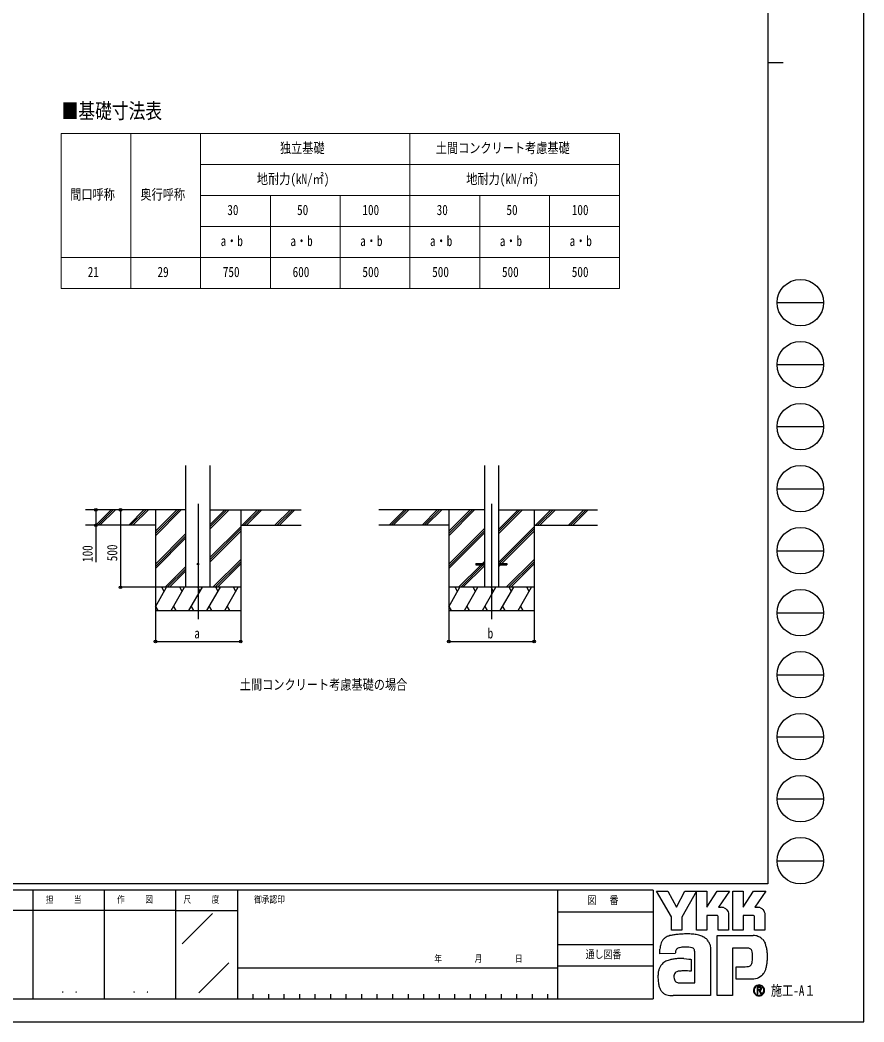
# Model space of a CAD drawing. Units: millimetres, scale not verified. Extents: x -8410 to 8410, y -5940 to 5940.
# Drawn here: x 2968 to 8410, y -5940 to 523 of the extents above; entities that cross this region are included whole.
import ezdxf
from ezdxf.enums import TextEntityAlignment as Align

# ---------------------------------------------------------------- set-up
doc = ezdxf.new("R2010")
doc.units = ezdxf.units.MM
doc.header["$LTSCALE"] = 30
doc.layers.add('0-1_TABLE1', color=7, linetype='Continuous', lineweight=18)
for name, color, linetype in [('0-2_USER1', 3, 'Continuous'), ('0-3_YKK_12', 2, 'Continuous'), ('0-4_YKK_13', 4, 'Continuous'), ('0-5_YKK_A1', 4, 'Continuous'), ('0-6_YKK_D', 6, 'Continuous'), ('0-7_YKK_ZWAK', 7, 'Continuous')]:
    doc.layers.add(name, color=color, linetype=linetype)
doc.styles.add('ＭＳ ゴシック', font='')
doc.styles.get('ＭＳ ゴシック').set_extended_font_data('MS Gothic')

msp = doc.modelspace()

# ---------------------------------------------------------------- linework, layer by layer
at = {"layer": '0-1_TABLE1'}
for p, q in [((3232.7, -209.79), (6832.7, -209.79)), ((3232.7, -209.79), (3232.7, -1209.79)), ((3682.7, -209.79), (3682.7, -1209.79)), ((4132.7, -209.79), (4132.7, -1209.79)), ((5482.7, -209.79), (5482.7, -1209.79)), ((4132.7, -409.79), (6832.7, -409.79)), ((4132.7, -609.79), (6832.7, -609.79)), ((4582.7, -609.79), (4582.7, -1209.79)), ((5032.7, -609.79), (5032.7, -1209.79)), ((5932.7, -609.79), (5932.7, -1209.79)), ((6382.7, -609.79), (6382.7, -1209.79)), ((4132.7, -809.79), (6832.7, -809.79)), ((3232.7, -1009.79), (6832.7, -1009.79)), ((3232.7, -1209.79), (6832.7, -1209.79))]:
    msp.add_line(p, q, dxfattribs=at)
msp.add_lwpolyline([(6832.7, -209.79), (6832.7, -609.79), (6832.7, -1209.79)], dxfattribs=at)
at = {"layer": '0-3_YKK_12'}
for p, q in [((4116.09, -2598.13), (4116.09, -3341.45)), ((6007.66, -2598.13), (6007.66, -3341.45))]:
    msp.add_line(p, q, dxfattribs=at)
at = {"layer": '0-4_YKK_13'}
for p, q in [((5907.66, -2981.87), (5907.66, -2990.87)), ((5907.66, -2981.87), (5962.46, -2981.87)), ((5907.66, -2990.87), (5962.46, -2990.87)), ((6052.86, -2981.87), (6107.66, -2981.87)), ((6052.86, -2990.87), (6107.66, -2990.87)), ((6107.66, -2981.87), (6107.66, -2990.87))]:
    msp.add_line(p, q, dxfattribs=at)
msp.add_circle((4116.09, -2986.37), 5, dxfattribs=at)
at = {"layer": '0-5_YKK_A1'}
for p, q in [((4038.34, -3136.37), (4038.34, -2351.02)), ((4193.84, -3136.37), (4193.84, -2351.02)), ((5962.46, -2351.02), (5962.46, -3136.37)), ((6052.86, -2351.02), (6052.86, -3136.37)), ((4038.34, -2636.37), (3390.14, -2636.37)), ((3456.82, -2734.97), (3555.42, -2636.37)), ((3469.56, -2736.37), (3569.56, -2636.37)), ((3483.7, -2736.37), (3583.7, -2636.37)), ((3668.95, -2734.97), (3767.55, -2636.37)), ((3681.69, -2736.37), (3781.69, -2636.37)), ((3695.84, -2736.37), (3795.84, -2636.37)), ((3841.09, -2636.37), (3841.09, -3286.37)), ((3841.09, -2803.25), (4007.97, -2636.37)), ((3841.09, -2789.11), (3993.83, -2636.37)), ((3841.09, -2774.97), (3979.68, -2636.37)), ((4193.84, -2758.87), (4316.34, -2636.37)), ((4193.84, -2744.73), (4302.19, -2636.37)), ((4193.84, -2730.58), (4288.05, -2636.37)), ((4193.84, -2636.37), (4781.71, -2636.37)), ((4391.09, -2636.37), (4391.09, -3286.37)), ((4400.18, -2736.37), (4500.18, -2636.37)), ((4414.33, -2736.37), (4514.33, -2636.37)), ((4428.47, -2736.37), (4528.47, -2636.37)), ((4612.32, -2736.37), (4712.32, -2636.37)), ((4626.46, -2736.37), (4726.46, -2636.37)), ((4640.6, -2736.37), (4740.6, -2636.37)), ((5962.46, -2636.37), (5281.71, -2636.37)), ((5348.39, -2734.97), (5446.99, -2636.37)), ((5361.13, -2736.37), (5461.13, -2636.37)), ((5375.27, -2736.37), (5475.27, -2636.37)), ((5560.53, -2734.97), (5659.12, -2636.37)), ((5573.26, -2736.37), (5673.26, -2636.37)), ((5587.41, -2736.37), (5687.41, -2636.37)), ((5732.66, -2636.37), (5732.66, -3286.37)), ((5732.66, -2803.25), (5899.54, -2636.37)), ((5732.66, -2789.11), (5885.4, -2636.37)), ((5732.66, -2774.97), (5871.25, -2636.37)), ((6052.86, -2791.42), (6207.91, -2636.37)), ((6052.86, -2777.28), (6193.76, -2636.37)), ((6052.86, -2763.13), (6179.62, -2636.37)), ((6052.86, -2636.37), (6690.86, -2636.37)), ((6282.66, -2636.37), (6282.66, -3286.37)), ((6291.75, -2736.37), (6391.75, -2636.37)), ((6305.9, -2736.37), (6405.9, -2636.37)), ((6320.04, -2736.37), (6420.04, -2636.37)), ((6503.89, -2736.37), (6603.89, -2636.37)), ((6518.03, -2736.37), (6618.03, -2636.37)), ((6532.17, -2736.37), (6632.17, -2636.37)), ((3841.09, -2736.37), (3390.14, -2736.37)), ((4193.84, -2942.71), (4391.09, -2745.47)), ((4193.84, -2956.86), (4391.09, -2759.61)), ((4193.84, -2971), (4391.09, -2773.75)), ((4391.09, -2736.37), (4781.71, -2736.37)), ((5732.66, -2736.37), (5281.71, -2736.37)), ((5732.66, -2987.1), (5962.46, -2757.3)), ((5732.66, -3001.24), (5962.46, -2771.44)), ((6052.86, -2975.26), (6282.66, -2745.47)), ((6060.39, -2981.87), (6282.66, -2759.61)), ((6074.54, -2981.87), (6282.66, -2773.75)), ((6282.66, -2736.37), (6690.86, -2736.37)), ((3841.09, -2987.1), (4038.34, -2789.85)), ((3841.09, -3001.24), (4038.34, -2803.99)), ((3841.09, -3015.38), (4038.34, -2818.13)), ((5732.66, -3015.38), (5962.46, -2785.58)), ((4212.31, -3136.37), (4391.09, -2957.6)), ((4226.45, -3136.37), (4391.09, -2971.74)), ((5950.02, -2981.87), (5962.46, -2969.43)), ((6103.88, -3136.37), (6282.66, -2957.6)), ((6118.02, -3136.37), (6282.66, -2971.74)), ((3903.95, -3136.37), (4038.34, -3001.98)), ((3918.09, -3136.37), (4038.34, -3016.12)), ((3932.23, -3136.37), (4038.34, -3030.26)), ((4240.6, -3136.37), (4391.09, -2985.88)), ((5795.52, -3136.37), (5941.02, -2990.87)), ((5809.66, -3136.37), (5955.16, -2990.87)), ((5823.8, -3136.37), (5962.46, -2997.71)), ((6052.86, -3003.55), (6065.54, -2990.87)), ((6132.17, -3136.37), (6282.66, -2985.88)), ((4391.09, -3136.37), (3841.09, -3136.37)), ((3841.09, -3261.82), (3913.52, -3136.37)), ((3898.51, -3162.35), (3883.51, -3136.37)), ((3942.38, -3286.37), (4028.99, -3136.37)), ((4013.99, -3162.35), (3998.99, -3136.37)), ((4057.85, -3286.37), (4144.46, -3136.37)), ((4129.45, -3162.35), (4114.45, -3136.37)), ((4173.32, -3286.37), (4259.93, -3136.37)), ((4244.93, -3162.35), (4229.92, -3136.37)), ((4288.79, -3286.37), (4375.4, -3136.37)), ((4360.4, -3162.35), (4345.4, -3136.37)), ((6282.66, -3136.37), (5732.66, -3136.37)), ((5732.66, -3261.82), (5805.09, -3136.37)), ((5790.08, -3162.35), (5775.08, -3136.37)), ((5833.95, -3286.37), (5920.56, -3136.37)), ((5905.56, -3162.35), (5890.56, -3136.37)), ((5949.42, -3286.37), (6036.03, -3136.37)), ((6021.03, -3162.35), (6006.02, -3136.37)), ((6064.89, -3286.37), (6151.5, -3136.37)), ((6136.5, -3162.35), (6121.49, -3136.37)), ((6180.36, -3286.37), (6266.97, -3136.37)), ((6251.97, -3162.35), (6236.97, -3136.37)), ((3841.09, -3286.37), (4391.09, -3286.37)), ((3841.91, -3260.39), (3856.91, -3286.37)), ((3957.38, -3260.39), (3972.38, -3286.37)), ((4072.85, -3260.39), (4087.85, -3286.37)), ((4188.32, -3260.39), (4203.32, -3286.37)), ((4303.79, -3260.39), (4318.79, -3286.37)), ((5732.66, -3286.37), (6282.66, -3286.37)), ((5733.48, -3260.39), (5748.48, -3286.37)), ((5848.95, -3260.39), (5863.95, -3286.37)), ((5964.42, -3260.39), (5979.42, -3286.37)), ((6079.89, -3260.39), (6094.89, -3286.37)), ((6195.36, -3260.39), (6210.36, -3286.37))]:
    msp.add_line(p, q, dxfattribs=at)
at = {"layer": '0-6_YKK_D'}
for p, q in [((3616.03, -2636.37), (3616.03, -3136.37)), ((3840.09, -3136.37), (3615.03, -3136.37)), ((3841.09, -3286.37), (3841.09, -3487.37)), ((4391.09, -3286.37), (4391.09, -3487.37)), ((5732.66, -3286.37), (5732.66, -3487.37)), ((6282.66, -3286.37), (6282.66, -3487.37)), ((3841.09, -3486.37), (4391.09, -3486.37)), ((5732.66, -3486.37), (6282.66, -3486.37))]:
    msp.add_line(p, q, dxfattribs=at)
msp.add_lwpolyline([(3456.75, -2636.37), (3456.75, -2736.37), (3456.75, -2973.57)], dxfattribs=at)
for centre in [(3456.75, -2636.37), (3616.03, -2636.37), (3456.75, -2736.37), (3616.03, -3136.37), (3841.09, -3486.37), (4391.09, -3486.37), (5732.66, -3486.37), (6282.66, -3486.37)]:
    msp.add_circle(centre, 8.5, dxfattribs=at)
at = {"layer": '0-7_YKK_ZWAK'}
for p, q in [((7790.04, 5550), (7790.04, -5050)), ((7790.04, 250), (7890.04, 250)), ((7850.04, -1300), (8150.04, -1300)), ((7850.04, -1700), (8150.04, -1700)), ((7850.04, -2100), (8150.04, -2100)), ((7850.04, -2500), (8150.04, -2500)), ((7850.04, -2900), (8150.04, -2900)), ((7850.04, -3300), (8150.04, -3300)), ((7850.04, -3700), (8150.04, -3700)), ((7850.04, -4100), (8150.04, -4100)), ((7850.04, -4500), (8150.04, -4500)), ((7850.04, -4900), (8150.04, -4900)), ((7790.04, -5050), (-7809.96, -5050)), ((3050.04, -5090), (3050.04, -5790)), ((3510.04, -5090), (3510.04, -5790)), ((3970.04, -5090), (3970.04, -5790)), ((4370.04, -5090), (3970.04, -5090)), ((6435.04, -5090), (4370.04, -5090)), ((4370.04, -5090), (4370.04, -5790)), ((6435.04, -5090), (6435.04, -5790)), ((7050.04, -5090), (6435.04, -5090)), ((7050.04, -5090), (7050.04, -5790)), ((3970.04, -5220), (2590.04, -5220)), ((3970.04, -5220), (4370.04, -5220)), ((6435.04, -5230), (7050.04, -5230)), ((4014.21, -5436.58), (4210.07, -5240.72)), ((6435.04, -5440), (7050.04, -5440)), ((4121.34, -5751.98), (4313.78, -5559.54)), ((4370.04, -5590), (6435.04, -5590)), ((7050.04, -5580), (6435.04, -5580)), ((2590.04, -5790), (3970.04, -5790)), ((3970.04, -5790), (4370.04, -5790)), ((4370.04, -5790), (6435.04, -5790)), ((4470.04, -5760), (4470.04, -5790)), ((4570.04, -5760), (4570.04, -5790)), ((4670.04, -5760), (4670.04, -5790)), ((4770.04, -5760), (4770.04, -5790)), ((4870.04, -5760), (4870.04, -5790)), ((4970.04, -5760), (4970.04, -5790)), ((5070.04, -5760), (5070.04, -5790)), ((5170.04, -5760), (5170.04, -5790)), ((5270.04, -5760), (5270.04, -5790)), ((5370.04, -5760), (5370.04, -5790)), ((5470.04, -5760), (5470.04, -5790)), ((5570.04, -5760), (5570.04, -5790)), ((5670.04, -5760), (5670.04, -5790)), ((5770.04, -5760), (5770.04, -5790)), ((5870.04, -5760), (5870.04, -5790)), ((5970.04, -5760), (5970.04, -5790)), ((6070.04, -5760), (6070.04, -5790)), ((6170.04, -5760), (6170.04, -5790)), ((6270.04, -5760), (6270.04, -5790)), ((6370.04, -5760), (6370.04, -5790)), ((6435.04, -5790), (7050.04, -5790)), ((7733.35, -5767.96), (7733.35, -5767.96))]:
    msp.add_line(p, q, dxfattribs=at)
for points in [[(-8410, -5940), (8410, -5940), (8410, 5940), (-8410, 5940)], [(7072.04, -5096), (7145.66, -5096), (7200.94, -5200.2), (7256.08, -5096), (7329.75, -5096), (7235.34, -5263.98), (7235.34, -5348.27), (7168.19, -5348.27), (7168.19, -5261.71)]]:
    msp.add_lwpolyline(points, close=True, dxfattribs=at)
for points in [[(3970.04, -5090), (2590.04, -5090), (2590.04, -5790)], [(7461.09, -5253.22), (7397.54, -5253.22), (7397.54, -5348.19), (7329.83, -5348.19), (7329.83, -5096), (7397.54, -5096), (7397.54, -5199.17), (7464.14, -5096), (7543.68, -5096), (7472.32, -5200.42), (7474.85, -5200.42), (7477.64, -5200.42), (7480.51, -5200.42), (7483.26, -5200.42), (7485.73, -5200.42), (7487.72, -5200.42), (7489.05, -5200.42), (7489.53, -5200.42)], [(7695.02, -5253.22), (7631.54, -5253.22), (7631.54, -5348.27), (7563.79, -5348.27), (7563.79, -5096), (7631.54, -5096), (7631.54, -5199.17), (7698.06, -5096), (7777.61, -5096), (7706.25, -5200.42), (7708.8, -5200.42), (7711.61, -5200.42), (7714.47, -5200.42), (7717.23, -5200.42), (7719.68, -5200.42), (7721.66, -5200.42), (7722.98, -5200.42), (7723.46, -5200.42)], [(7509.01, -5204.43), (7517.1, -5209.04), (7523.95, -5215.07), (7529.45, -5222.24), (7533.51, -5230.3), (7536.02, -5238.99), (7536.88, -5248.07), (7536.88, -5348.44), (7470.82, -5348.44), (7470.82, -5262.82)], [(7742.96, -5204.43), (7751.07, -5209.04), (7757.95, -5215.07), (7763.48, -5222.24), (7767.56, -5230.3), (7770.09, -5238.99), (7770.96, -5248.07), (7770.96, -5348.27), (7704.75, -5348.27), (7704.75, -5262.82)], [(7657.74, -5463.01), (7562.39, -5463.01), (7562.39, -5770), (7462.46, -5770), (7462.46, -5381.58), (7694.7, -5381.58)], [(7757.43, -5409.02), (7763.94, -5417.25), (7768.83, -5425.22), (7772.23, -5432.43)], [(7209.59, -5464.62), (7204.95, -5467.24), (7201.32, -5470.44), (7198.58, -5474.17), (7196.58, -5478.39), (7195.21, -5483.06), (7194.32, -5488.14), (7193.78, -5493.58), (7193.46, -5499.33), (7093.49, -5499.58), (7093.78, -5485.91), (7094.34, -5470.54)], [(7415.42, -5438.33), (7418.25, -5449.8), (7419.86, -5462.09), (7420.37, -5475.17), (7420.37, -5770), (7179.1, -5770)], [(7247.89, -5531.05), (7266.81, -5532.3), (7281.69, -5533.97), (7291.42, -5535.53), (7294.91, -5536.47), (7294.91, -5612.95), (7283.84, -5611.78), (7271.71, -5611.12), (7259.29, -5610.87), (7247.37, -5610.9), (7236.74, -5611.12), (7228.17, -5611.42), (7222.45, -5611.68), (7220.37, -5611.78), (7211.72, -5613.36), (7204.27, -5615.84), (7198, -5619.22), (7192.93, -5623.54), (7189.05, -5628.79), (7186.37, -5635.01), (7184.87, -5642.2), (7184.57, -5650.38), (7185.52, -5659.38), (7187.44, -5666.81), (7190.19, -5672.83), (7193.65, -5677.58), (7197.72, -5681.19), (7202.27, -5683.81), (7207.17, -5685.58), (7212.32, -5686.65), (7318.52, -5686.65), (7318.52, -5490.15), (7318.56, -5486.25), (7318.35, -5482.44), (7317.85, -5478.77), (7317, -5475.29), (7315.72, -5472.05), (7313.97, -5469.09), (7311.67, -5466.48), (7308.78, -5464.25)], [(7308.78, -5464.25), (7302.55, -5461.8), (7292.59, -5459.73), (7279.88, -5458.2), (7265.41, -5457.39), (7250.17, -5457.45), (7235.13, -5458.57)], [(7691.65, -5521.99), (7691.53, -5509.26), (7690.92, -5497.8), (7689.48, -5487.72), (7686.87, -5479.19)], [(7749.13, -5641.94), (7739.9, -5649.11), (7730.29, -5654.75), (7720.37, -5658.96), (7710.2, -5661.84), (7699.87, -5663.49), (7689.44, -5664.02), (7586.72, -5664.02), (7586.72, -5583.33), (7644.64, -5583.33), (7655.32, -5583.18), (7664.71, -5582.27), (7672.77, -5579.9)], [(7749.21, -5725.19), (7749.16, -5724.02), (7749.02, -5722.89), (7748.77, -5721.81), (7748.44, -5720.78), (7748.01, -5719.8), (7747.48, -5718.88), (7746.87, -5718.02), (7746.16, -5717.22), (7745.23, -5716.41), (7744.21, -5715.69), (7743.08, -5715.08), (7741.86, -5714.58), (7740.56, -5714.19), (7739.17, -5713.91), (7737.7, -5713.74), (7736.16, -5713.69), (7721, -5713.69), (7721, -5758.28), (7725.58, -5758.28), (7725.58, -5718.23), (7736.16, -5718.23), (7737.25, -5718.27), (7738.27, -5718.38), (7739.24, -5718.55), (7740.13, -5718.8), (7740.94, -5719.11), (7741.69, -5719.49), (7742.35, -5719.94), (7742.93, -5720.44)], [(7744.72, -5725.19), (7744.44, -5727.34), (7743.67, -5729.03), (7742.52, -5730.31), (7741.09, -5731.25), (7739.49, -5731.89), (7737.81, -5732.28), (7736.16, -5732.48), (7734.66, -5732.53), (7730.69, -5732.53), (7732.69, -5735.94), (7745.79, -5758.43), (7751.03, -5758.43), (7738.4, -5736.78), (7739.58, -5736.55), (7740.71, -5736.25), (7741.78, -5735.89), (7742.79, -5735.46), (7743.74, -5734.98), (7744.62, -5734.43), (7745.43, -5733.82), (7746.16, -5733.15)]]:
    msp.add_lwpolyline(points, dxfattribs=at)
for centre in [(8000.04, -1300), (8000.04, -1700), (8000.04, -2100), (8000.04, -2500), (8000.04, -2900), (8000.04, -3300), (8000.04, -3700), (8000.04, -4100), (8000.04, -4500), (8000.04, -4900)]:
    msp.add_circle(centre, 150, dxfattribs=at)
for centre, radius, start, end in [((7489.63, -5250.38), 49.95, 78.26798, 90.11215), ((7490.35, -5246.74), 46.25, 66.19963, 78.22058), ((7723.56, -5250.47), 50.04, 78.27851, 90.10826), ((7724.25, -5246.96), 46.47, 66.2483, 78.23226), ((7461.45, -5262.59), 9.38, 358.57817, 92.1683), ((7695.42, -5262.54), 9.33, 358.29941, 92.43455), ((7183.21, -5462.58), 87.16, 152.2125, 163.4865), ((7169.87, -5455.68), 72.15, 138.03852, 152.12015), ((7169.86, -5456.02), 72.36, 122.60463, 137.83438), ((7179.43, -5471.49), 90.56, 108.37421, 122.42809), ((7194.59, -5525.38), 146.5, 100.93159, 107.35499), ((7244.11, -5765.63), 391.8, 97.86054, 101.37938), ((7267.36, -5927.16), 554.99, 94.90201, 97.9576), ((7268.94, -5940.09), 568, 91.6169, 94.94971), ((7266.74, -5848.12), 476.01, 87.51794, 91.66439), ((7272.92, -5715.55), 343.3, 81.92631, 87.59083), ((7291.17, -5590.46), 216.88, 73.67137, 82.05943), ((7318.25, -5499.84), 122.3, 60.60528, 73.9085), ((7329.34, -5477.73), 97.61, 52.17347, 59.90542), ((7339.25, -5464.9), 81.39, 43.55042, 52.14561), ((7344.71, -5459.62), 73.79, 34.48659, 43.50182), ((7344.75, -5459.5), 73.7, 25.58915, 34.43128), ((7338.19, -5462.58), 80.94, 17.43089, 25.54591), ((7690.91, -5488.43), 106.91, 78.73198, 87.96551), ((7694.04, -5472.4), 90.58, 69.03034, 78.69541), ((7696.97, -5464.6), 82.25, 59.39484, 68.9885), ((7698.32, -5462.23), 79.52, 50.3012, 59.3616), ((7697.83, -5462.79), 80.27, 42.05209, 50.28551), ((7275.61, -5480.92), 181.57, 171.55622, 176.72493), ((7214.08, -5471.73), 119.36, 163.48385, 171.57982), ((7235.98, -5527.26), 67.97, 102.4979, 112.84632), ((7249.13, -5583.99), 126.2, 96.37207, 102.75341), ((7658.28, -5512.02), 49.01, 77.94572, 90.63794), ((7662.54, -5492.03), 28.57, 60.20991, 77.92418), ((7665.3, -5486.84), 22.7, 39.8078, 59.75378), ((7661.42, -5489.81), 27.58, 22.65544, 39.38165), ((7658.18, -5485.62), 125.84, 14.76267, 25.00486), ((7581, -5506.66), 205.84, 7.9139, 14.95041), ((7503.91, -5517.87), 283.74, 2.54376, 8.01251), ((7171.75, -5629.03), 89.03, 120.60724, 130.53081), ((7181.23, -5645.15), 107.73, 112.58838, 120.58162), ((7193.99, -5675.8), 140.93, 106.61303, 112.59024), ((7214.05, -5743.23), 211.28, 99.87193, 106.59825), ((7225.29, -5806.54), 275.59, 94.78469, 99.91711), ((7230.76, -5869.54), 338.82, 90.80099, 94.81812), ((7231.59, -5916.45), 385.74, 87.57779, 90.82714), ((7640.1, -5546.28), 49.66, 334.00676, 347.34989), ((7584.99, -5533.52), 106.22, 347.14308, 355.40008), ((7464.41, -5523.15), 227.25, 355.2339, 0.29193), ((7472.34, -5521), 315.35, 352.8937, 357.82206), ((7459.73, -5520.19), 327.99, 357.76419, 2.60674), ((7217.96, -5641.39), 136.01, 164.97537, 174.56739), ((7184.91, -5632.58), 101.81, 153.89178, 164.94341), ((7169.86, -5625.34), 85.1, 142.04688, 153.80771), ((7166.95, -5623.26), 81.53, 130.60221, 141.94427), ((7663.44, -5558.86), 23.02, 293.91672, 314.09376), ((7660.3, -5556.09), 27.2, 314.78099, 333.92928), ((7670.83, -5556.57), 115.94, 318.67367, 325.29112), ((7700.72, -5578.85), 78.7, 326.23251, 339.61931), ((7626.81, -5550.23), 157.95, 339.22498, 347.31457), ((7538.3, -5529.59), 248.83, 347.15166, 352.97565), ((7276.27, -5646.97), 194.58, 174.55588, 182.47272), ((7384.99, -5645.26), 303.3, 181.90948, 187.89042), ((7257.39, -5663.21), 174.43, 187.80471, 196.36971), ((7682.46, -5566.77), 100.47, 311.57033, 318.66243), ((7190.01, -5683.12), 104.18, 196.3102, 208.20993), ((7160.67, -5698.73), 70.94, 208.29777, 223.35561), ((7154.05, -5704.55), 62.13, 223.64205, 239.63663), ((7733.4, -5736.38), 35.28, 90.09157, 179.92363), ((7733.19, -5736.42), 35.07, 179.86065, 225.14399), ((7733.05, -5736.47), 31.25, 179.75513, 225.29722), ((7733.18, -5736.27), 31.37, 134.8007, 180.12175), ((7733.27, -5736.09), 31.31, 89.86602, 135.149), ((7733.4, -5736.31), 35.22, 44.93442, 90.08536), ((7733.41, -5736.33), 31.55, 45.03108, 90.11509), ((7733.3, -5736.28), 31.68, 270.09072, 359.90926), ((7738.02, -5725.01), 6.71, 358.3894, 42.86139), ((7738.15, -5725.51), 11.07, 316.37674, 1.6565), ((7733.43, -5736.34), 31.54, 0.00643, 45.07115), ((7733.68, -5736.2), 34.94, 359.78949, 45.13288), ((7733.59, -5736.48), 35.03, 314.92572, 0.23508), ((7159.54, -5694.56), 73.53, 239.8785, 253.65355), ((7169.6, -5660.02), 109.51, 253.69102, 263.74909), ((7178.12, -5584.19), 185.81, 263.68487, 270.30455), ((7733.36, -5736.42), 35.18, 224.94536, 269.98445), ((7733.29, -5736.75), 31.21, 224.62822, 270.10973), ((7733.35, -5736.25), 35.36, 269.98802, 314.93777)]:
    msp.add_arc(centre, radius, start, end, dxfattribs=at)

# ---------------------------------------------------------------- texts
at = {"layer": '0-1_TABLE1', "style": 'ＭＳ ゴシック', "width": 0.8}
for s, p in [('独立基礎', (4644.5, -354.79)), ('土間コンクリート考慮基礎', (5648.9, -354.79)), ('地耐力(kN/㎡)', (4495.7, -554.79)), ('地耐力(kN/㎡)', (5845.7, -554.79)), ('間口呼称', (3292.1, -654.79)), ('奥行呼称', (3744.5, -654.79)), ('30', (4304.9, -754.79)), ('50', (4754.9, -754.79)), ('100', (5176.1, -754.79)), ('30', (5654.9, -754.79)), ('50', (6104.9, -754.79)), ('100', (6526.1, -754.79)), ('a・b', (4261.7, -954.79)), ('a・b', (4711.7, -954.79)), ('a・b', (5161.7, -954.79)), ('a・b', (5611.7, -954.79)), ('a・b', (6061.7, -954.79)), ('a・b', (6511.7, -954.79)), ('21', (3404.9, -1154.79)), ('29', (3854.9, -1154.79)), ('750', (4276.1, -1154.79)), ('600', (4726.1, -1154.79)), ('500', (5176.1, -1154.79)), ('500', (5626.1, -1154.79)), ('500', (6076.1, -1154.79)), ('500', (6526.1, -1154.79))]:
    msp.add_text(s, height=65.98, dxfattribs=at).set_placement(p, align=Align.BOTTOM_LEFT)
at = {"layer": '0-2_USER1', "style": 'ＭＳ ゴシック', "width": 0.8}
for s, height, p in [('■基礎寸法表', 98.97, (3236.48, -142.09)), ('土間コンクリート考慮基礎の場合', 65.98, (4385.41, -3816.41))]:
    msp.add_text(s, height=height, dxfattribs=at).set_placement(p, align=Align.BOTTOM_LEFT)
at = {"layer": '0-6_YKK_D', "style": 'ＭＳ ゴシック', "width": 0.8}
for s, p in [('100', (3455.95, -2972.77)), ('500', (3615.23, -2967.97))]:
    msp.add_text(s, height=65.98, rotation=90, dxfattribs=at).set_placement(p, align=Align.BOTTOM_LEFT)
for s, p in [('a', (4092.09, -3485.57)), ('b', (5983.66, -3485.57))]:
    msp.add_text(s, height=65.98, dxfattribs=at).set_placement(p, align=Align.BOTTOM_LEFT)
at = {"layer": '0-7_YKK_ZWAK', "style": 'ＭＳ ゴシック', "width": 0.8}
for s, height, p in [('担     当', 43.99, (3134.44, -5185)), ('作     図', 43.99, (3594.44, -5185)), ('尺     度', 43.99, (4022.84, -5185)), ('御承認印', 43.99, (4478.28, -5185)), ('図\u3000 番', 51.32, (6626.81, -5195)), ('通し図番', 51.32, (6615.61, -5545)), ('年        月        日', 43.99, (5639.81, -5566.43)), ('． ．', 51.83, (3230, -5768.7)), ('． ．', 51.83, (3690, -5768.7)), ('施工-A１', 65.98, (7810.04, -5790))]:
    msp.add_text(s, height=height, dxfattribs=at).set_placement(p, align=Align.BOTTOM_LEFT)

doc.saveas('drawing.dxf')
